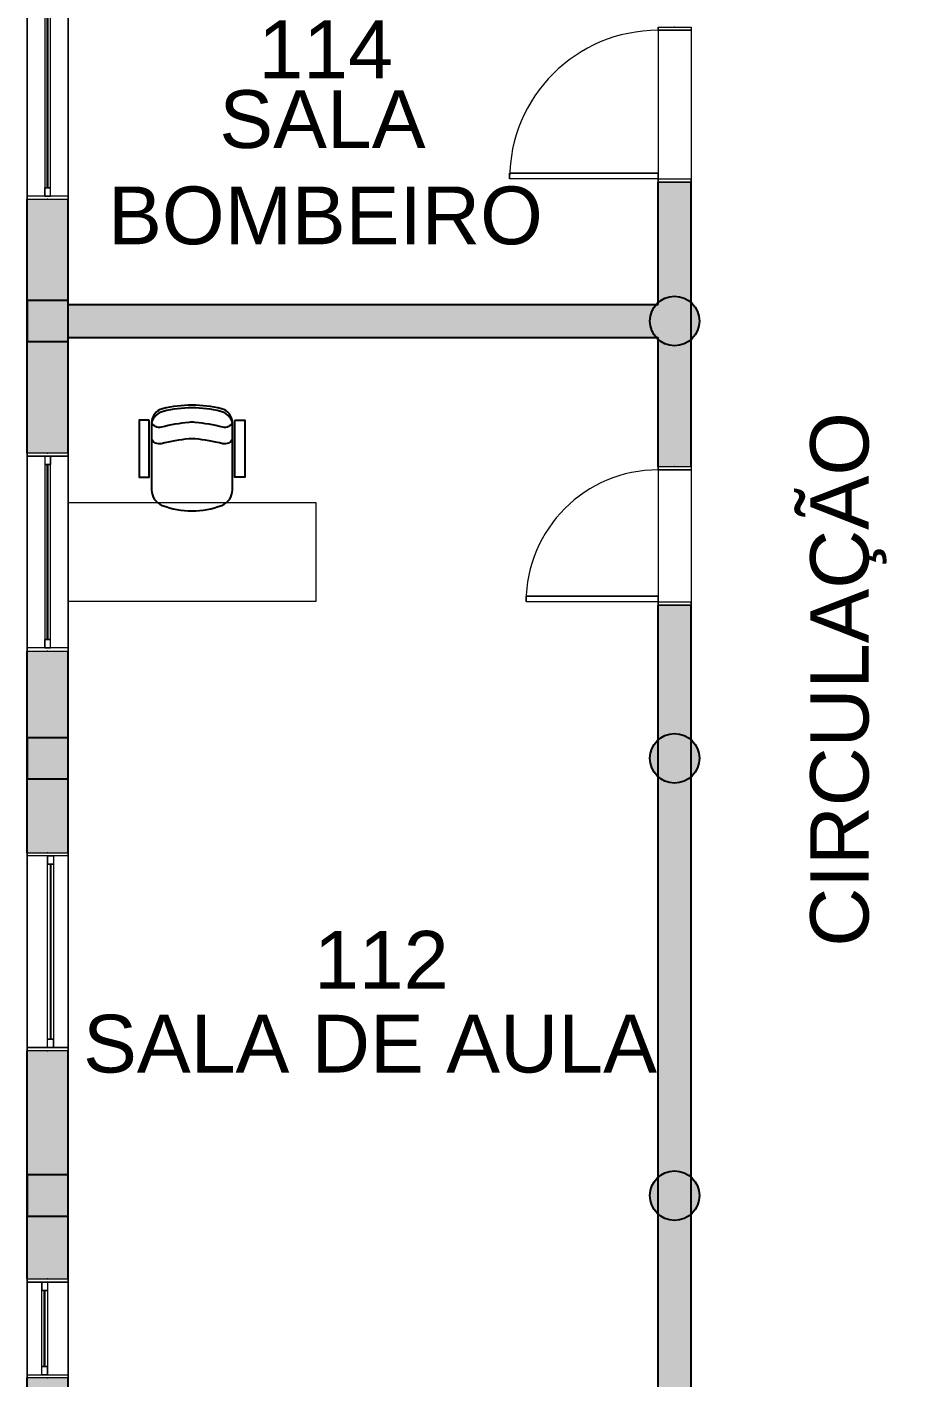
# Model space of a CAD drawing. Header units: metres. Extents: x 512 to 829, y -209 to 245.
# Drawn here: x 666.79 to 672.1, y -95.08 to -86.89 of the extents above; entities that cross this region are included whole.
import ezdxf

# ---------------------------------------------------------------- set-up
doc = ezdxf.new("R2010")
doc.units = ezdxf.units.M
doc.header["$LTSCALE"] = 0.508
doc.set_wipeout_variables(frame=1)
doc.header["$PDSIZE"] = -2
for name, color, linetype, lineweight in [('AMB-NOVOS', 10, 'Continuous', 15), ('None', 7, 'Continuous', 5), ('NãoImprimir', 7, 'Continuous', 5), ('Peitoris', 2, 'Continuous', 5), ('Telhado-Princ', 7, 'Continuous', 5), ('TEXTO', 7, 'Continuous', 15)]:
    doc.layers.add(name, color=color, linetype=linetype, lineweight=lineweight)
doc.layers.add('ARQ-MOB', color=250, linetype='Continuous')
doc.layers.add('ARQ-MOB-CAD', color=250, linetype='Continuous')
doc.styles.add('Arial', font='arial.ttf')

# ---------------------------------------------------------------- blocks, each defined once
blk = doc.blocks.new('Grupo-6099')
at = {"layer": 'None', "color": 7, "linetype": 'Continuous', "lineweight": 5}
for p, q in [((-0.42, 0.1), (-0.42, -0.1)), ((0.42, 0.1), (0.42, -0.1))]:
    blk.add_line(p, q, dxfattribs=at)
blk = doc.blocks.new('Grupo-6100')
at = {"layer": 'None', "color": 7, "linetype": 'Continuous', "lineweight": 5}
for points in [[(-0.42, 0.1), (-0.4, 0.1), (-0.4, -0.1), (-0.42, -0.1)], [(0.4, 0.1), (0.42, 0.1), (0.42, -0.1), (0.4, -0.1)]]:
    blk.add_lwpolyline(points, close=True, dxfattribs=at)
blk = doc.blocks.new('Grupo-6101')
at = {"layer": 'None', "color": 7, "linetype": 'Continuous', "lineweight": 5}
for p, q in [((-0.42, 0.1), (-0.4, 0.1)), ((-0.4, 0.1), (-0.4, -0.1)), ((0.42, 0.1), (0.4, 0.1)), ((0.4, 0.1), (0.4, -0.1)), ((-0.42, -0.1), (-0.4, -0.1)), ((0.42, -0.1), (0.4, -0.1))]:
    blk.add_line(p, q, dxfattribs=at)
at = {"layer": 'None', "color": 7}
for name in ['Grupo-6099', 'Grupo-6100']:
    blk.add_blockref(name, (0, 0), dxfattribs=at)
blk = doc.blocks.new('Grupo-6102')
at = {"layer": 'None', "color": 7, "linetype": 'Continuous', "lineweight": 5}
blk.add_arc((-0.4, 0.1), 0.8, 0, 90, dxfattribs=at)
blk = doc.blocks.new('Grupo-6103')
at = {"layer": 'None', "color": 7, "linetype": 'Continuous', "lineweight": 5}
blk.add_lwpolyline([(-0.4, 0.1), (-0.4, 0.9), (-0.365, 0.9), (-0.365, 0.1)], close=True, dxfattribs=at)
blk = doc.blocks.new('Grupo-6104')
at = {"layer": 'None', "color": 7, "linetype": 'Continuous', "lineweight": 5}
for p, q in [((-0.4, 0.1), (-0.4, 0.9)), ((-0.4, 0.9), (-0.365, 0.9)), ((-0.365, 0.1), (-0.365, 0.9)), ((-0.4, 0.1), (-0.365, 0.1))]:
    blk.add_line(p, q, dxfattribs=at)
at = {"layer": 'None', "color": 7}
blk.add_blockref('Grupo-6103', (0, 0), dxfattribs=at)
blk = doc.blocks.new('Grupo-6105')
at = {"layer": 'Peitoris', "color": 7}
blk.add_blockref('Grupo-6104', (0, 0), dxfattribs=at)
blk = doc.blocks.new('Grupo-6106')
at = {"layer": 'None', "color": 7, "linetype": 'Continuous', "lineweight": 5}
for p, q in [((0.42, 0.1), (-0.42, 0.1)), ((0.42, -0.1), (-0.42, -0.1))]:
    blk.add_line(p, q, dxfattribs=at)
blk = doc.blocks.new('Door (2D)-236')
at = {"layer": 'NãoImprimir', "color": 7, "linetype": 'Continuous', "lineweight": 5}
for p in [(-0.42, 0), (0.42, 0)]:
    blk.add_point(p, dxfattribs=at)
at = {"layer": 'None', "color": 7}
for name in ['Grupo-6105', 'Grupo-6101']:
    blk.add_blockref(name, (0, 0), dxfattribs=at)
at = {"layer": 'Peitoris', "color": 7}
blk.add_blockref('Grupo-6102', (0, 0), dxfattribs=at)
at = {"layer": 'Telhado-Princ', "color": 7}
blk.add_blockref('Grupo-6106', (0, 0), dxfattribs=at)
blk = doc.blocks.new('Grupo-6115')
at = {"layer": 'None', "color": 7, "linetype": 'Continuous', "lineweight": 5}
for p, q in [((-0.47, 0.1), (-0.47, -0.1)), ((0.47, 0.1), (0.47, -0.1))]:
    blk.add_line(p, q, dxfattribs=at)
blk = doc.blocks.new('Grupo-6116')
at = {"layer": 'None', "color": 7, "linetype": 'Continuous', "lineweight": 5}
for points in [[(-0.47, 0.1), (-0.45, 0.1), (-0.45, -0.1), (-0.47, -0.1)], [(0.45, 0.1), (0.47, 0.1), (0.47, -0.1), (0.45, -0.1)]]:
    blk.add_lwpolyline(points, close=True, dxfattribs=at)
blk = doc.blocks.new('Grupo-6117')
at = {"layer": 'None', "color": 7, "linetype": 'Continuous', "lineweight": 5}
for p, q in [((-0.47, 0.1), (-0.45, 0.1)), ((-0.45, 0.1), (-0.45, -0.1)), ((0.47, 0.1), (0.45, 0.1)), ((0.45, 0.1), (0.45, -0.1)), ((-0.47, -0.1), (-0.45, -0.1)), ((0.47, -0.1), (0.45, -0.1))]:
    blk.add_line(p, q, dxfattribs=at)
at = {"layer": 'None', "color": 7}
for name in ['Grupo-6115', 'Grupo-6116']:
    blk.add_blockref(name, (0, 0), dxfattribs=at)
blk = doc.blocks.new('Grupo-6118')
at = {"layer": 'None', "color": 7, "linetype": 'Continuous', "lineweight": 5}
blk.add_arc((-0.45, 0.1), 0.9, 0, 90, dxfattribs=at)
blk = doc.blocks.new('Grupo-6119')
at = {"layer": 'None', "color": 7, "linetype": 'Continuous', "lineweight": 5}
blk.add_lwpolyline([(-0.45, 0.1), (-0.45, 1), (-0.415, 1), (-0.415, 0.1)], close=True, dxfattribs=at)
blk = doc.blocks.new('Grupo-6120')
at = {"layer": 'None', "color": 7, "linetype": 'Continuous', "lineweight": 5}
for p, q in [((-0.45, 0.1), (-0.45, 1)), ((-0.45, 1), (-0.415, 1)), ((-0.415, 0.1), (-0.415, 1)), ((-0.45, 0.1), (-0.415, 0.1))]:
    blk.add_line(p, q, dxfattribs=at)
at = {"layer": 'None', "color": 7}
blk.add_blockref('Grupo-6119', (0, 0), dxfattribs=at)
blk = doc.blocks.new('Grupo-6121')
at = {"layer": 'Peitoris', "color": 7}
blk.add_blockref('Grupo-6120', (0, 0), dxfattribs=at)
blk = doc.blocks.new('Grupo-6122')
at = {"layer": 'None', "color": 7, "linetype": 'Continuous', "lineweight": 5}
for p, q in [((0.47, 0.1), (-0.47, 0.1)), ((0.47, -0.1), (-0.47, -0.1))]:
    blk.add_line(p, q, dxfattribs=at)
blk = doc.blocks.new('Door (2D)-238')
at = {"layer": 'NãoImprimir', "color": 7, "linetype": 'Continuous', "lineweight": 5}
for p in [(-0.47, 0), (0.47, 0)]:
    blk.add_point(p, dxfattribs=at)
at = {"layer": 'None', "color": 7}
for name in ['Grupo-6121', 'Grupo-6117']:
    blk.add_blockref(name, (0, 0), dxfattribs=at)
at = {"layer": 'Peitoris', "color": 7}
blk.add_blockref('Grupo-6118', (0, 0), dxfattribs=at)
at = {"layer": 'Telhado-Princ', "color": 7}
blk.add_blockref('Grupo-6122', (0, 0), dxfattribs=at)
blk = doc.blocks.new('Grupo-6219')
at = {"layer": 'None', "color": 7, "linetype": 'Continuous', "lineweight": 5}
for points in [[(-0.3, 0.125), (-0.28095, 0.125), (-0.28095, -0.125), (-0.3, -0.125)], [(0.28095, 0.125), (0.3, 0.125), (0.3, -0.125), (0.28095, -0.125)]]:
    blk.add_lwpolyline(points, close=True, dxfattribs=at)
blk = doc.blocks.new('Grupo-6220')
at = {"layer": 'None', "color": 7, "linetype": 'Continuous', "lineweight": 5}
for p, q in [((-0.3, 0.125), (-0.28095, 0.125)), ((-0.28095, 0.125), (-0.28095, -0.125)), ((0.3, 0.125), (0.28095, 0.125)), ((0.28095, 0.125), (0.28095, -0.125)), ((-0.3, -0.125), (-0.28095, -0.125)), ((0.3, -0.125), (0.28095, -0.125))]:
    blk.add_line(p, q, dxfattribs=at)
at = {"layer": 'None', "color": 7}
blk.add_blockref('Grupo-6219', (0, 0), dxfattribs=at)
blk = doc.blocks.new('Grupo-6221')
at = {"layer": 'None', "color": 7, "linetype": 'Continuous', "lineweight": 5}
for p, q in [((-0.28095, 0.034925), (-0.28095, 0)), ((0.28095, 0.034925), (0.28095, 0))]:
    blk.add_line(p, q, dxfattribs=at)
blk = doc.blocks.new('Grupo-6222')
at = {"layer": 'None', "color": 7, "linetype": 'Continuous', "lineweight": 5}
for points in [[(-0.28095, 0.034925), (-0.23015, 0.034925), (-0.23015, 0), (-0.28095, 0)], [(0.23015, 0.034925), (0.28095, 0.034925), (0.28095, 0), (0.23015, 0)]]:
    blk.add_lwpolyline(points, close=True, dxfattribs=at)
blk = doc.blocks.new('Grupo-6223')
at = {"layer": 'None', "color": 7, "linetype": 'Continuous', "lineweight": 5}
for p, q in [((-0.28095, 0.034925), (-0.23015, 0.034925)), ((-0.28095, 0), (-0.23015, 0)), ((-0.23015, 0.034925), (-0.23015, 0)), ((0.28095, 0.034925), (0.23015, 0.034925)), ((0.23015, 0.034925), (0.23015, 0)), ((0.28095, 0), (0.23015, 0))]:
    blk.add_line(p, q, dxfattribs=at)
blk.add_lwpolyline([(-0.23015, 0.034925), (0.23015, 0.034925), (0.23015, 0), (-0.23015, 0)], close=True, dxfattribs=at)
at = {"layer": 'None', "color": 7}
for name in ['Grupo-6221', 'Grupo-6222']:
    blk.add_blockref(name, (0, 0), dxfattribs=at)
blk = doc.blocks.new('Grupo-6225')
at = {"layer": 'None', "color": 7, "linetype": 'Continuous', "lineweight": 25}
for p, q in [((-0.2301, 0.0181), (0.2301, 0.0181)), ((-0.2301, 0.0168), (0.2301, 0.0168))]:
    blk.add_line(p, q, dxfattribs=at)
blk = doc.blocks.new('Grupo-6226')
at = {"layer": 'None', "color": 7, "linetype": 'Continuous', "lineweight": 20}
for p, q in [((0.3, 0.125), (-0.3, 0.125)), ((0.3, -0.125), (-0.3, -0.125))]:
    blk.add_line(p, q, dxfattribs=at)
blk = doc.blocks.new('Window (2D)-492')
at = {"color": 7, "linetype": 'Continuous', "lineweight": 5}
blk.add_wipeout([(-0.3, 0.125), (0.3, 0.125), (0.3, -0.125), (-0.3, -0.125)], dxfattribs=at).dxf.layer = 'None'
at = {"layer": 'None', "color": 7, "linetype": 'Continuous', "lineweight": 5}
for p, q in [((-0.3, 0.125), (0.3, 0.125)), ((-0.3, -0.125), (0.3, -0.125))]:
    blk.add_line(p, q, dxfattribs=at)
at = {"layer": 'NãoImprimir', "linetype": 'Continuous'}
for p in [(-0.3, 0), (0.3, 0)]:
    blk.add_point(p, dxfattribs=at)
at = {"layer": 'None', "color": 7}
blk.add_blockref('Grupo-6220', (0, 0), dxfattribs=at)
at = {"layer": 'Peitoris'}
for name in ['Grupo-6223', 'Grupo-6225']:
    blk.add_blockref(name, (0, 0), dxfattribs=at)
at = {"layer": 'Telhado-Princ'}
blk.add_blockref('Grupo-6226', (0, 0), dxfattribs=at)
blk = doc.blocks.new('Grupo-6227')
at = {"layer": 'None', "color": 7, "linetype": 'Continuous', "lineweight": 5}
for points in [[(-0.6, 0.125), (-0.58095, 0.125), (-0.58095, -0.125), (-0.6, -0.125)], [(0.58095, 0.125), (0.6, 0.125), (0.6, -0.125), (0.58095, -0.125)]]:
    blk.add_lwpolyline(points, close=True, dxfattribs=at)
blk = doc.blocks.new('Grupo-6228')
at = {"layer": 'None', "color": 7, "linetype": 'Continuous', "lineweight": 5}
for p, q in [((-0.6, 0.125), (-0.58095, 0.125)), ((-0.58095, 0.125), (-0.58095, -0.125)), ((0.6, 0.125), (0.58095, 0.125)), ((0.58095, 0.125), (0.58095, -0.125)), ((-0.6, -0.125), (-0.58095, -0.125)), ((0.6, -0.125), (0.58095, -0.125))]:
    blk.add_line(p, q, dxfattribs=at)
at = {"layer": 'None', "color": 7}
blk.add_blockref('Grupo-6227', (0, 0), dxfattribs=at)
blk = doc.blocks.new('Grupo-6229')
at = {"layer": 'None', "color": 7, "linetype": 'Continuous', "lineweight": 5}
for p, q in [((-0.58095, 0.034925), (-0.58095, 0)), ((0.58095, 0.034925), (0.58095, 0))]:
    blk.add_line(p, q, dxfattribs=at)
blk = doc.blocks.new('Grupo-6230')
at = {"layer": 'None', "color": 7, "linetype": 'Continuous', "lineweight": 5}
for points in [[(-0.58095, 0.034925), (-0.53015, 0.034925), (-0.53015, 0), (-0.58095, 0)], [(0.53015, 0.034925), (0.58095, 0.034925), (0.58095, 0), (0.53015, 0)]]:
    blk.add_lwpolyline(points, close=True, dxfattribs=at)
blk = doc.blocks.new('Grupo-6231')
at = {"layer": 'None', "color": 7, "linetype": 'Continuous', "lineweight": 5}
for p, q in [((-0.58095, 0.034925), (-0.53015, 0.034925)), ((-0.58095, 0), (-0.53015, 0)), ((-0.53015, 0.034925), (-0.53015, 0)), ((0.58095, 0.034925), (0.53015, 0.034925)), ((0.53015, 0.034925), (0.53015, 0)), ((0.58095, 0), (0.53015, 0))]:
    blk.add_line(p, q, dxfattribs=at)
blk.add_lwpolyline([(-0.53015, 0.034925), (0.53015, 0.034925), (0.53015, 0), (-0.53015, 0)], close=True, dxfattribs=at)
at = {"layer": 'None', "color": 7}
for name in ['Grupo-6229', 'Grupo-6230']:
    blk.add_blockref(name, (0, 0), dxfattribs=at)
blk = doc.blocks.new('Grupo-6233')
at = {"layer": 'None', "color": 7, "linetype": 'Continuous', "lineweight": 25}
for p, q in [((-0.5302, 0.0181), (0.5302, 0.0181)), ((-0.5302, 0.0168), (0.5302, 0.0168))]:
    blk.add_line(p, q, dxfattribs=at)
blk = doc.blocks.new('Grupo-6234')
at = {"layer": 'None', "color": 7, "linetype": 'Continuous', "lineweight": 20}
for p, q in [((0.6, 0.125), (-0.6, 0.125)), ((0.6, -0.125), (-0.6, -0.125))]:
    blk.add_line(p, q, dxfattribs=at)
blk = doc.blocks.new('Window (2D)-493')
at = {"color": 7, "linetype": 'Continuous', "lineweight": 5}
blk.add_wipeout([(-0.6, 0.125), (0.6, 0.125), (0.6, -0.125), (-0.6, -0.125)], dxfattribs=at).dxf.layer = 'None'
at = {"layer": 'None', "color": 7, "linetype": 'Continuous', "lineweight": 5}
for p, q in [((-0.6, 0.125), (0.6, 0.125)), ((-0.6, -0.125), (0.6, -0.125))]:
    blk.add_line(p, q, dxfattribs=at)
at = {"layer": 'NãoImprimir', "linetype": 'Continuous'}
for p in [(-0.6, 0), (0.6, 0)]:
    blk.add_point(p, dxfattribs=at)
at = {"layer": 'None', "color": 7}
blk.add_blockref('Grupo-6228', (0, 0), dxfattribs=at)
at = {"layer": 'Peitoris'}
for name in ['Grupo-6231', 'Grupo-6233']:
    blk.add_blockref(name, (0, 0), dxfattribs=at)
at = {"layer": 'Telhado-Princ'}
blk.add_blockref('Grupo-6234', (0, 0), dxfattribs=at)
blk = doc.blocks.new('Grupo-6235')
at = {"layer": 'None', "color": 7, "linetype": 'Continuous', "lineweight": 5}
for points in [[(-0.6, 0.125), (-0.58095, 0.125), (-0.58095, -0.125), (-0.6, -0.125)], [(0.58095, 0.125), (0.6, 0.125), (0.6, -0.125), (0.58095, -0.125)]]:
    blk.add_lwpolyline(points, close=True, dxfattribs=at)
blk = doc.blocks.new('Grupo-6236')
at = {"layer": 'None', "color": 7, "linetype": 'Continuous', "lineweight": 5}
for p, q in [((-0.6, 0.125), (-0.58095, 0.125)), ((-0.58095, 0.125), (-0.58095, -0.125)), ((0.6, 0.125), (0.58095, 0.125)), ((0.58095, 0.125), (0.58095, -0.125)), ((-0.6, -0.125), (-0.58095, -0.125)), ((0.6, -0.125), (0.58095, -0.125))]:
    blk.add_line(p, q, dxfattribs=at)
at = {"layer": 'None', "color": 7}
blk.add_blockref('Grupo-6235', (0, 0), dxfattribs=at)
blk = doc.blocks.new('Grupo-6237')
at = {"layer": 'None', "color": 7, "linetype": 'Continuous', "lineweight": 5}
for p, q in [((-0.5809, 0.0175), (-0.5809, -0.0175)), ((0.5809, 0.0175), (0.5809, -0.0175))]:
    blk.add_line(p, q, dxfattribs=at)
blk = doc.blocks.new('Grupo-6238')
at = {"layer": 'None', "color": 7, "linetype": 'Continuous', "lineweight": 5}
for points in [[(-0.5809, 0.0175), (-0.5302, 0.0175), (-0.5302, -0.0175), (-0.5809, -0.0175)], [(0.5302, 0.0175), (0.5809, 0.0175), (0.5809, -0.0175), (0.5302, -0.0175)]]:
    blk.add_lwpolyline(points, close=True, dxfattribs=at)
blk = doc.blocks.new('Grupo-6239')
at = {"layer": 'None', "color": 7, "linetype": 'Continuous', "lineweight": 5}
for p, q in [((-0.5809, 0.0175), (-0.5302, 0.0175)), ((-0.5302, 0.0175), (-0.5302, -0.0175)), ((0.5809, 0.0175), (0.5302, 0.0175)), ((0.5302, 0.0175), (0.5302, -0.0175)), ((-0.5809, -0.0175), (-0.5302, -0.0175)), ((0.5809, -0.0175), (0.5302, -0.0175))]:
    blk.add_line(p, q, dxfattribs=at)
blk.add_lwpolyline([(-0.5302, 0.0175), (0.5302, 0.0175), (0.5302, -0.0175), (-0.5302, -0.0175)], close=True, dxfattribs=at)
at = {"layer": 'None', "color": 7}
for name in ['Grupo-6237', 'Grupo-6238']:
    blk.add_blockref(name, (0, 0), dxfattribs=at)
blk = doc.blocks.new('Grupo-6241')
at = {"layer": 'None', "color": 7, "linetype": 'Continuous', "lineweight": 25}
for p, q in [((-0.53015, 0.000635), (0.53015, 0.000635)), ((-0.53015, -0.000635), (0.53015, -0.000635))]:
    blk.add_line(p, q, dxfattribs=at)
blk = doc.blocks.new('Grupo-6242')
at = {"layer": 'None', "color": 7, "linetype": 'Continuous', "lineweight": 20}
for p, q in [((0.6, 0.125), (-0.6, 0.125)), ((0.6, -0.125), (-0.6, -0.125))]:
    blk.add_line(p, q, dxfattribs=at)
blk = doc.blocks.new('Window (2D)-494')
at = {"color": 7, "linetype": 'Continuous', "lineweight": 5}
blk.add_wipeout([(-0.6, 0.125), (0.6, 0.125), (0.6, -0.125), (-0.6, -0.125)], dxfattribs=at).dxf.layer = 'None'
at = {"layer": 'None', "color": 7, "linetype": 'Continuous', "lineweight": 5}
for p, q in [((-0.6, 0.125), (0.6, 0.125)), ((-0.6, -0.125), (0.6, -0.125))]:
    blk.add_line(p, q, dxfattribs=at)
at = {"layer": 'NãoImprimir', "linetype": 'Continuous'}
for p in [(-0.6, 0), (0.6, 0)]:
    blk.add_point(p, dxfattribs=at)
at = {"layer": 'None', "color": 7}
blk.add_blockref('Grupo-6236', (0, 0), dxfattribs=at)
at = {"layer": 'Peitoris'}
for name in ['Grupo-6239', 'Grupo-6241']:
    blk.add_blockref(name, (0, 0), dxfattribs=at)
at = {"layer": 'Telhado-Princ'}
blk.add_blockref('Grupo-6242', (0, 0), dxfattribs=at)
blk = doc.blocks.new('Grupo-6267')
at = {"layer": 'None', "color": 7, "linetype": 'Continuous', "lineweight": 5}
for points in [[(-0.6, 0.125), (-0.58095, 0.125), (-0.58095, -0.125), (-0.6, -0.125)], [(0.58095, 0.125), (0.6, 0.125), (0.6, -0.125), (0.58095, -0.125)]]:
    blk.add_lwpolyline(points, close=True, dxfattribs=at)
blk = doc.blocks.new('Grupo-6268')
at = {"layer": 'None', "color": 7, "linetype": 'Continuous', "lineweight": 5}
for p, q in [((-0.6, 0.125), (-0.58095, 0.125)), ((-0.58095, 0.125), (-0.58095, -0.125)), ((0.6, 0.125), (0.58095, 0.125)), ((0.58095, 0.125), (0.58095, -0.125)), ((-0.6, -0.125), (-0.58095, -0.125)), ((0.6, -0.125), (0.58095, -0.125))]:
    blk.add_line(p, q, dxfattribs=at)
at = {"layer": 'None', "color": 7}
blk.add_blockref('Grupo-6267', (0, 0), dxfattribs=at)
blk = doc.blocks.new('Grupo-6269')
at = {"layer": 'None', "color": 7, "linetype": 'Continuous', "lineweight": 5}
for p, q in [((-0.5809, 0.0175), (-0.5809, -0.0175)), ((0.5809, 0.0175), (0.5809, -0.0175))]:
    blk.add_line(p, q, dxfattribs=at)
blk = doc.blocks.new('Grupo-6270')
at = {"layer": 'None', "color": 7, "linetype": 'Continuous', "lineweight": 5}
for points in [[(-0.5809, 0.0175), (-0.5302, 0.0175), (-0.5302, -0.0175), (-0.5809, -0.0175)], [(0.5302, 0.0175), (0.5809, 0.0175), (0.5809, -0.0175), (0.5302, -0.0175)]]:
    blk.add_lwpolyline(points, close=True, dxfattribs=at)
blk = doc.blocks.new('Grupo-6271')
at = {"layer": 'None', "color": 7, "linetype": 'Continuous', "lineweight": 5}
for p, q in [((-0.5809, 0.0175), (-0.5302, 0.0175)), ((-0.5302, 0.0175), (-0.5302, -0.0175)), ((0.5809, 0.0175), (0.5302, 0.0175)), ((0.5302, 0.0175), (0.5302, -0.0175)), ((-0.5809, -0.0175), (-0.5302, -0.0175)), ((0.5809, -0.0175), (0.5302, -0.0175))]:
    blk.add_line(p, q, dxfattribs=at)
blk.add_lwpolyline([(-0.5302, 0.0175), (0.5302, 0.0175), (0.5302, -0.0175), (-0.5302, -0.0175)], close=True, dxfattribs=at)
at = {"layer": 'None', "color": 7}
for name in ['Grupo-6269', 'Grupo-6270']:
    blk.add_blockref(name, (0, 0), dxfattribs=at)
blk = doc.blocks.new('Grupo-6273')
at = {"layer": 'None', "color": 7, "linetype": 'Continuous', "lineweight": 25}
for p, q in [((-0.53015, 0.000635), (0.53015, 0.000635)), ((-0.53015, -0.000635), (0.53015, -0.000635))]:
    blk.add_line(p, q, dxfattribs=at)
blk = doc.blocks.new('Grupo-6274')
at = {"layer": 'None', "color": 7, "linetype": 'Continuous', "lineweight": 20}
for p, q in [((0.6, 0.125), (-0.6, 0.125)), ((0.6, -0.125), (-0.6, -0.125))]:
    blk.add_line(p, q, dxfattribs=at)
blk = doc.blocks.new('Window (2D)-498')
at = {"color": 7, "linetype": 'Continuous', "lineweight": 5}
blk.add_wipeout([(-0.6, 0.125), (0.6, 0.125), (0.6, -0.125), (-0.6, -0.125)], dxfattribs=at).dxf.layer = 'None'
at = {"layer": 'None', "color": 7, "linetype": 'Continuous', "lineweight": 5}
for p, q in [((-0.6, 0.125), (0.6, 0.125)), ((-0.6, -0.125), (0.6, -0.125))]:
    blk.add_line(p, q, dxfattribs=at)
at = {"layer": 'NãoImprimir', "linetype": 'Continuous'}
for p in [(-0.6, 0), (0.6, 0)]:
    blk.add_point(p, dxfattribs=at)
at = {"layer": 'None', "color": 7}
blk.add_blockref('Grupo-6268', (0, 0), dxfattribs=at)
at = {"layer": 'Peitoris'}
for name in ['Grupo-6271', 'Grupo-6273']:
    blk.add_blockref(name, (0, 0), dxfattribs=at)
at = {"layer": 'Telhado-Princ'}
blk.add_blockref('Grupo-6274', (0, 0), dxfattribs=at)
blk = doc.blocks.new('Grupo-6396')
at = {"layer": 'None', "linetype": 'Continuous', "lineweight": 0}
for points in [[(-45.2251, 4.7869), (-45.2251, 4.5369), (-44.9751, 4.5369), (-44.9751, 4.7869)], [(-35.5251, 4.7869), (-35.5251, 4.5369), (-35.2751, 4.5369), (-35.2751, 4.7869)]]:
    blk.add_hatch(color=255, dxfattribs=at).paths.add_polyline_path(points)
h = blk.add_hatch(color=255, dxfattribs=at)
edge = h.paths.add_edge_path()
edge.add_arc((-41.3001, 4.6619), 0.15, 0, 360, ccw=False)
h = blk.add_hatch(color=255, dxfattribs=at)
edge = h.paths.add_edge_path()
edge.add_arc((-39.2001, 4.6619), 0.15, 0, 360, ccw=False)
at = {"layer": 'None', "color": 7, "linetype": 'Continuous', "lineweight": 25}
for points in [[(-45.2251, 4.7869), (-45.2251, 4.5369), (-44.9751, 4.5369), (-44.9751, 4.7869)], [(-35.5251, 4.7869), (-35.5251, 4.5369), (-35.2751, 4.5369), (-35.2751, 4.7869)]]:
    blk.add_lwpolyline(points, close=True, dxfattribs=at)
for centre in [(-41.3001, 4.6619), (-39.2001, 4.6619)]:
    blk.add_circle(centre, 0.15, dxfattribs=at)
blk = doc.blocks.new('Grupo-6397')
at = {"layer": 'None', "linetype": 'Continuous', "lineweight": 0}
h = blk.add_hatch(color=255, dxfattribs=at)
edge = h.paths.add_edge_path()
edge.add_arc((-41.3001, 7.3119), 0.15, 0, 360, ccw=False)
h = blk.add_hatch(color=255, dxfattribs=at)
edge = h.paths.add_edge_path()
edge.add_arc((-39.2001, 7.3119), 0.15, 0, 360, ccw=False)
for points in [[(-45.2251, 7.4369), (-45.2251, 7.1869), (-44.9751, 7.1869), (-44.9751, 7.4369)], [(-35.5251, 7.4369), (-35.5251, 7.1869), (-35.2751, 7.1869), (-35.2751, 7.4369)]]:
    blk.add_hatch(color=255, dxfattribs=at).paths.add_polyline_path(points)
at = {"layer": 'None', "color": 7, "linetype": 'Continuous', "lineweight": 25}
for points in [[(-45.2251, 7.4369), (-45.2251, 7.1869), (-44.9751, 7.1869), (-44.9751, 7.4369)], [(-35.5251, 7.4369), (-35.5251, 7.1869), (-35.2751, 7.1869), (-35.2751, 7.4369)]]:
    blk.add_lwpolyline(points, close=True, dxfattribs=at)
for centre in [(-41.3001, 7.3119), (-39.2001, 7.3119)]:
    blk.add_circle(centre, 0.15, dxfattribs=at)
blk = doc.blocks.new('Grupo-6398')
at = {"layer": 'None', "linetype": 'Continuous', "lineweight": 0}
for points in [[(-45.2251, 10.0869), (-45.2251, 9.8369), (-44.9751, 9.8369), (-44.9751, 10.0869)], [(-35.5251, 10.0869), (-35.5251, 9.8369), (-35.2751, 9.8369), (-35.2751, 10.0869)]]:
    blk.add_hatch(color=255, dxfattribs=at).paths.add_polyline_path(points)
h = blk.add_hatch(color=255, dxfattribs=at)
edge = h.paths.add_edge_path()
edge.add_arc((-41.3001, 9.9619), 0.15, 0, 360, ccw=False)
h = blk.add_hatch(color=255, dxfattribs=at)
edge = h.paths.add_edge_path()
edge.add_arc((-39.2001, 9.9619), 0.15, 0, 360, ccw=False)
at = {"layer": 'None', "color": 7, "linetype": 'Continuous', "lineweight": 25}
for points in [[(-45.2251, 10.0869), (-45.2251, 9.8369), (-44.9751, 9.8369), (-44.9751, 10.0869)], [(-35.5251, 10.0869), (-35.5251, 9.8369), (-35.2751, 9.8369), (-35.2751, 10.0869)]]:
    blk.add_lwpolyline(points, close=True, dxfattribs=at)
for centre in [(-41.3001, 9.9619), (-39.2001, 9.9619)]:
    blk.add_circle(centre, 0.15, dxfattribs=at)
blk = doc.blocks.new('Grupo-6404')
at = {"layer": 'None', "color": 7}
for name in ['Grupo-6398', 'Grupo-6397', 'Grupo-6396']:
    blk.add_blockref(name, (0, 0), dxfattribs=at)
blk = doc.blocks.new('35S66S7401')
at = {"layer": 'ARQ-MOB-CAD'}
blk.add_lwpolyline([(-0.1801, 0.0827, 0.181476), (0.1801, 0.0827, 0.312558), (0.245, 0.1763), (0.245, 0.5838, 0.34754), (0.178, 0.6685, 0.059745), (0, 0.69, 0.059745), (-0.178, 0.6685, 0.34754), (-0.245, 0.5838), (-0.245, 0.1763, 0.312558)], format="xyb", close=True, dxfattribs=at)
for points in [[(0.245, 0.5838, 0.272556), (0.1742, 0.6526, 0.059776), (0, 0.6737, 0.059776), (-0.1742, 0.6526, 0.272556), (-0.245, 0.5838, 0.278118)], [(0.245, 0.5838, -0.342833), (0.1863, 0.5565, 0.037263), (0.0196, 0.5856, 0.049093), (-0.0196, 0.5856, 0.037263), (-0.1863, 0.5565, -0.342833), (-0.245, 0.5838)], [(0.245, 0.4836, -0.342833), (0.1863, 0.4564, 0.037263), (0.0196, 0.4854, 0.049093), (-0.0196, 0.4854, 0.037263), (-0.1863, 0.4564, -0.342833), (-0.245, 0.4836)]]:
    blk.add_lwpolyline(points, format="xyb", dxfattribs=at)
for points in [[(-0.26, 0.5994), (-0.32, 0.5994), (-0.32, 0.2544), (-0.26, 0.2544)], [(0.26, 0.5994), (0.32, 0.5994), (0.32, 0.2544), (0.26, 0.2544)]]:
    blk.add_lwpolyline(points, close=True, dxfattribs=at)

msp = doc.modelspace()

# ---------------------------------------------------------------- linework, layer by layer
at = {"layer": 'None', "color": 7, "linetype": 'Continuous', "lineweight": 25}
for p, q in [((670.8139, -89.5568), (670.8139, -87.8334)), ((666.7889, -89.475), (666.7889, -87.9368)), ((667.0389, -88.775), (670.6139, -88.775)), ((670.6139, -89.5568), (670.6139, -88.775)), ((670.6139, -96.525), (670.6139, -90.3968)), ((670.8139, -96.725), (670.8139, -90.3968)), ((666.7889, -91.8968), (666.7889, -90.675)), ((667.0389, -91.225), (667.0389, -90.675)), ((667.0389, -91.8968), (667.0389, -91.425)), ((666.7889, -94.48), (666.7889, -93.0968)), ((667.0389, -94.48), (667.0389, -93.0968)), ((666.7889, -95.83), (666.7889, -95.08)), ((667.0389, -95.83), (667.0389, -95.08))]:
    msp.add_line(p, q, dxfattribs=at)
at = {"layer": 'None', "color": 250, "linetype": 'Continuous'}
for points in [[(670.8139, -96.725), (670.6139, -96.525), (670.8139, -90.3968), (670.6139, -90.3968)], [(667.0389, -91.8968), (666.7889, -91.8968), (667.0389, -90.675), (666.7889, -90.675)], [(667.0389, -94.48), (666.7889, -94.48), (667.0389, -93.0968), (666.7889, -93.0968)], [(667.0389, -95.83), (666.7889, -95.83), (667.0389, -95.08), (666.7889, -95.08)]]:
    msp.add_solid(points, dxfattribs=at)

# ---------------------------------------------------------------- block references
at = {"layer": 'None', "linetype": 'Continuous', "lineweight": 0}
msp.add_blockref('35S66S7401', (667.7889, -89.875), dxfattribs=at)
at = {"layer": 'None', "color": 7, "rotation": 90}
msp.add_blockref('Door (2D)-236', (670.7139, -89.9768), dxfattribs=at)

# ---------------------------------------------------------------- texts
at = {"layer": 'AMB-NOVOS', "linetype": 'Continuous', "lineweight": 0, "char_height": 0.35, "attachment_point": 1}
for s, insert in [('\\pi1.9571;{\\fArial|b0|i0|c0|p34;112}', (666.5714, -92.3712)), ('\\pi0.59686;{\\fArial|b0|i0|c0|p34;SALA DE AULA}', (666.5319, -92.879))]:
    msp.add_mtext_dynamic_manual_height_columns(s, width=4.650976, gutter_width=1, heights=[0], dxfattribs=dict(at, insert=insert))
at = {"layer": 'TEXTO', "color": 7, "insert": (671.5358, -90.8468), "char_height": 0.3537, "attachment_point": 2, "rotation": 90, "line_spacing_factor": 0.96736, "style": 'Arial'}
msp.add_mtext('CIRCULAÇÃO', dxfattribs=at)

# ---------------------------------------------------------------- wipeouts: each hides what was drawn before it
at = {"color": 7, "linetype": 'Continuous', "lineweight": 5}
msp.add_wipeout([(670.6139, -88.575), (670.6139, -86.125), (667.0389, -86.125), (667.0389, -88.575)], dxfattribs=at).dxf.layer = 'None'

# ---------------------------------------------------------------- next in the draw order: linework, layer by layer
at = {"layer": 'None', "color": 7, "linetype": 'Continuous', "lineweight": 25}
for p, q in [((670.6139, -88.575), (670.6139, -87.8334)), ((667.0389, -89.475), (667.0389, -87.9368)), ((667.0389, -88.575), (670.6139, -88.575))]:
    msp.add_line(p, q, dxfattribs=at)
at = {"layer": 'None', "color": 250, "linetype": 'Continuous'}
for points in [[(670.8139, -89.5568), (670.6139, -89.5568), (670.8139, -87.8334), (670.6139, -87.8334)], [(667.0389, -89.475), (666.7889, -89.475), (667.0389, -87.9368), (666.7889, -87.9368)], [(667.0389, -88.775), (667.0389, -88.575), (670.6139, -88.775), (670.6139, -88.575)]]:
    msp.add_solid(points, dxfattribs=at)

# ---------------------------------------------------------------- next in the draw order: block references
at = {"layer": 'None', "color": 7}
for name, p, rotation in [('Door (2D)-238', (670.7139, -87.3634), 90), ('Window (2D)-493', (666.9139, -92.4968), 270), ('Window (2D)-492', (666.9139, -94.78), 90)]:
    msp.add_blockref(name, p, dxfattribs=dict(at, rotation=rotation))

# ---------------------------------------------------------------- next in the draw order: texts
at = {"layer": 'AMB-NOVOS', "linetype": 'Continuous', "lineweight": 0, "char_height": 0.35, "attachment_point": 1}
for s, width, insert in [('\\pi1.83063;{\\fArial|b0|i0|c0|p34;114}', 4.400168, (666.3604, -86.8535)), ('\\pi1.08269;{\\fArial|b0|i0|c0|p34;SALA \\P\\pi0.40847;BOMBEIRO}', 3.39443, (666.8719, -87.2765))]:
    msp.add_mtext_dynamic_manual_height_columns(s, width=width, gutter_width=1, heights=[0], dxfattribs=dict(at, insert=insert))

# ---------------------------------------------------------------- next in the draw order: block references
at = {"layer": 'None', "color": 7, "xscale": -1, "rotation": 270}
for name, p in [('Window (2D)-494', (666.9139, -87.3368)), ('Window (2D)-498', (666.9139, -90.075))]:
    msp.add_blockref(name, p, dxfattribs=at)

# ---------------------------------------------------------------- next in the draw order: linework, layer by layer
at = {"layer": 'ARQ-MOB', "linetype": 'Continuous', "lineweight": 0}
msp.add_lwpolyline([(668.5389, -90.375), (667.0389, -90.375), (667.0389, -89.775), (668.5389, -89.775)], close=True, dxfattribs=at)

# ---------------------------------------------------------------- next in the draw order: block references
at = {"layer": 'None', "color": 7}
msp.add_blockref('Grupo-6404', (712.014, -98.6368), dxfattribs=at)

doc.saveas('drawing.dxf')
